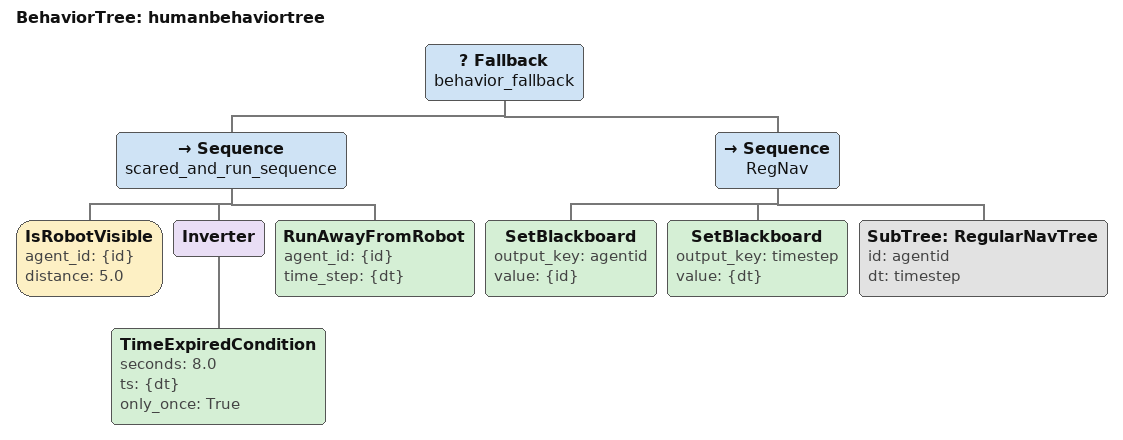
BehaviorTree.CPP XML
<root main_tree_to_execute='humanbehaviortree'>
    <include path='BTRegularNav.xml'/>
    <BehaviorTree ID='humanbehaviortree'>
        <Fallback name='behavior_fallback'>
            <Sequence name='scared_and_run_sequence'>
                <IsRobotVisible agent_id="{id}" distance="5.0"/>
                <Inverter>
                    <TimeExpiredCondition seconds="8.0" ts="{dt}" only_once="True"/>
                </Inverter>
                <RunAwayFromRobot agent_id="{id}" time_step="{dt}"/>
            </Sequence>
            <Sequence name='RegNav'>
                <SetBlackboard output_key='agentid' value='{id}' />
                <SetBlackboard output_key='timestep' value='{dt}' />
                <SubTree ID='RegularNavTree' id='agentid' dt='timestep'/>
            </Sequence>
        </Fallback>
    </BehaviorTree>
</root>
